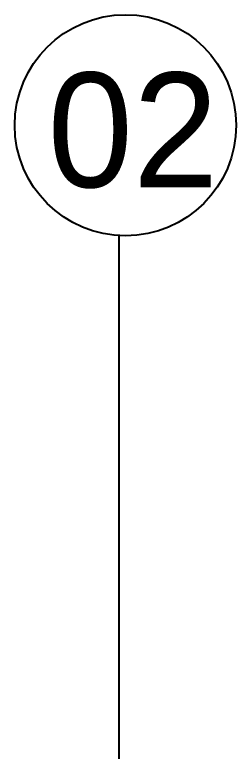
# Model space of a CAD drawing. Header units: millimetres. Extents: x 173236 to 801264, y -94969 to 615039.
# Drawn here: x 643378 to 643956, y 74870 to 76796 of the extents above; entities that cross this region are included whole.
import ezdxf
from ezdxf.enums import TextEntityAlignment as Align

# ---------------------------------------------------------------- set-up
doc = ezdxf.new("R2010")
doc.units = ezdxf.units.MM
doc.header["$MEASUREMENT"] = 0
doc.layers.add('VOX-A-ANNO-GRID', color=253, linetype='Continuous')
doc.layers.add('VOX-A-ANNO-GRID-LINE', color=254, linetype='Continuous')
doc.styles.add('1.5 mm Rotis Annotative', font='', dxfattribs={"height": 1.5})
doc.styles.get('1.5 mm Rotis Annotative').set_extended_font_data('Rotis Sans Serif')

# ---------------------------------------------------------------- blocks, each defined once
blk = doc.blocks.new('VOX-A-GRID-TAG')
at = {"layer": 'VOX-A-ANNO-GRID'}
blk.add_circle((0, 0), 1.4473, dxfattribs=at)
at = {"layer": 'VOX-A-ANNO-GRID', "style": '1.5 mm Rotis Annotative'}
blk.add_attdef('O1', text='', height=1.5, dxfattribs=at).set_placement((0.0974, -0.81), align=Align.CENTER)
blk = doc.blocks.new('dd')
at = {"layer": 'VOX-A-ANNO-GRID-LINE', "transparency": 33554610}
blk.add_line((711725.6, 167520.5), (711725.6, 143590.4), dxfattribs=at)
at = {"xscale": 199.8152530431017, "yscale": 199.8152530431017, "zscale": 199.8152530431017}
blk.add_blockref('VOX-A-GRID-TAG', (711743.1, 167809.1), dxfattribs=at).add_auto_attribs({'O1': '02'})

msp = doc.modelspace()

# ---------------------------------------------------------------- block references
at = {"layer": 'VOX-A-ANNO-GRID-LINE'}
msp.add_blockref('dd', (-68075.9, -91301.9), dxfattribs=at)

doc.saveas('drawing.dxf')
